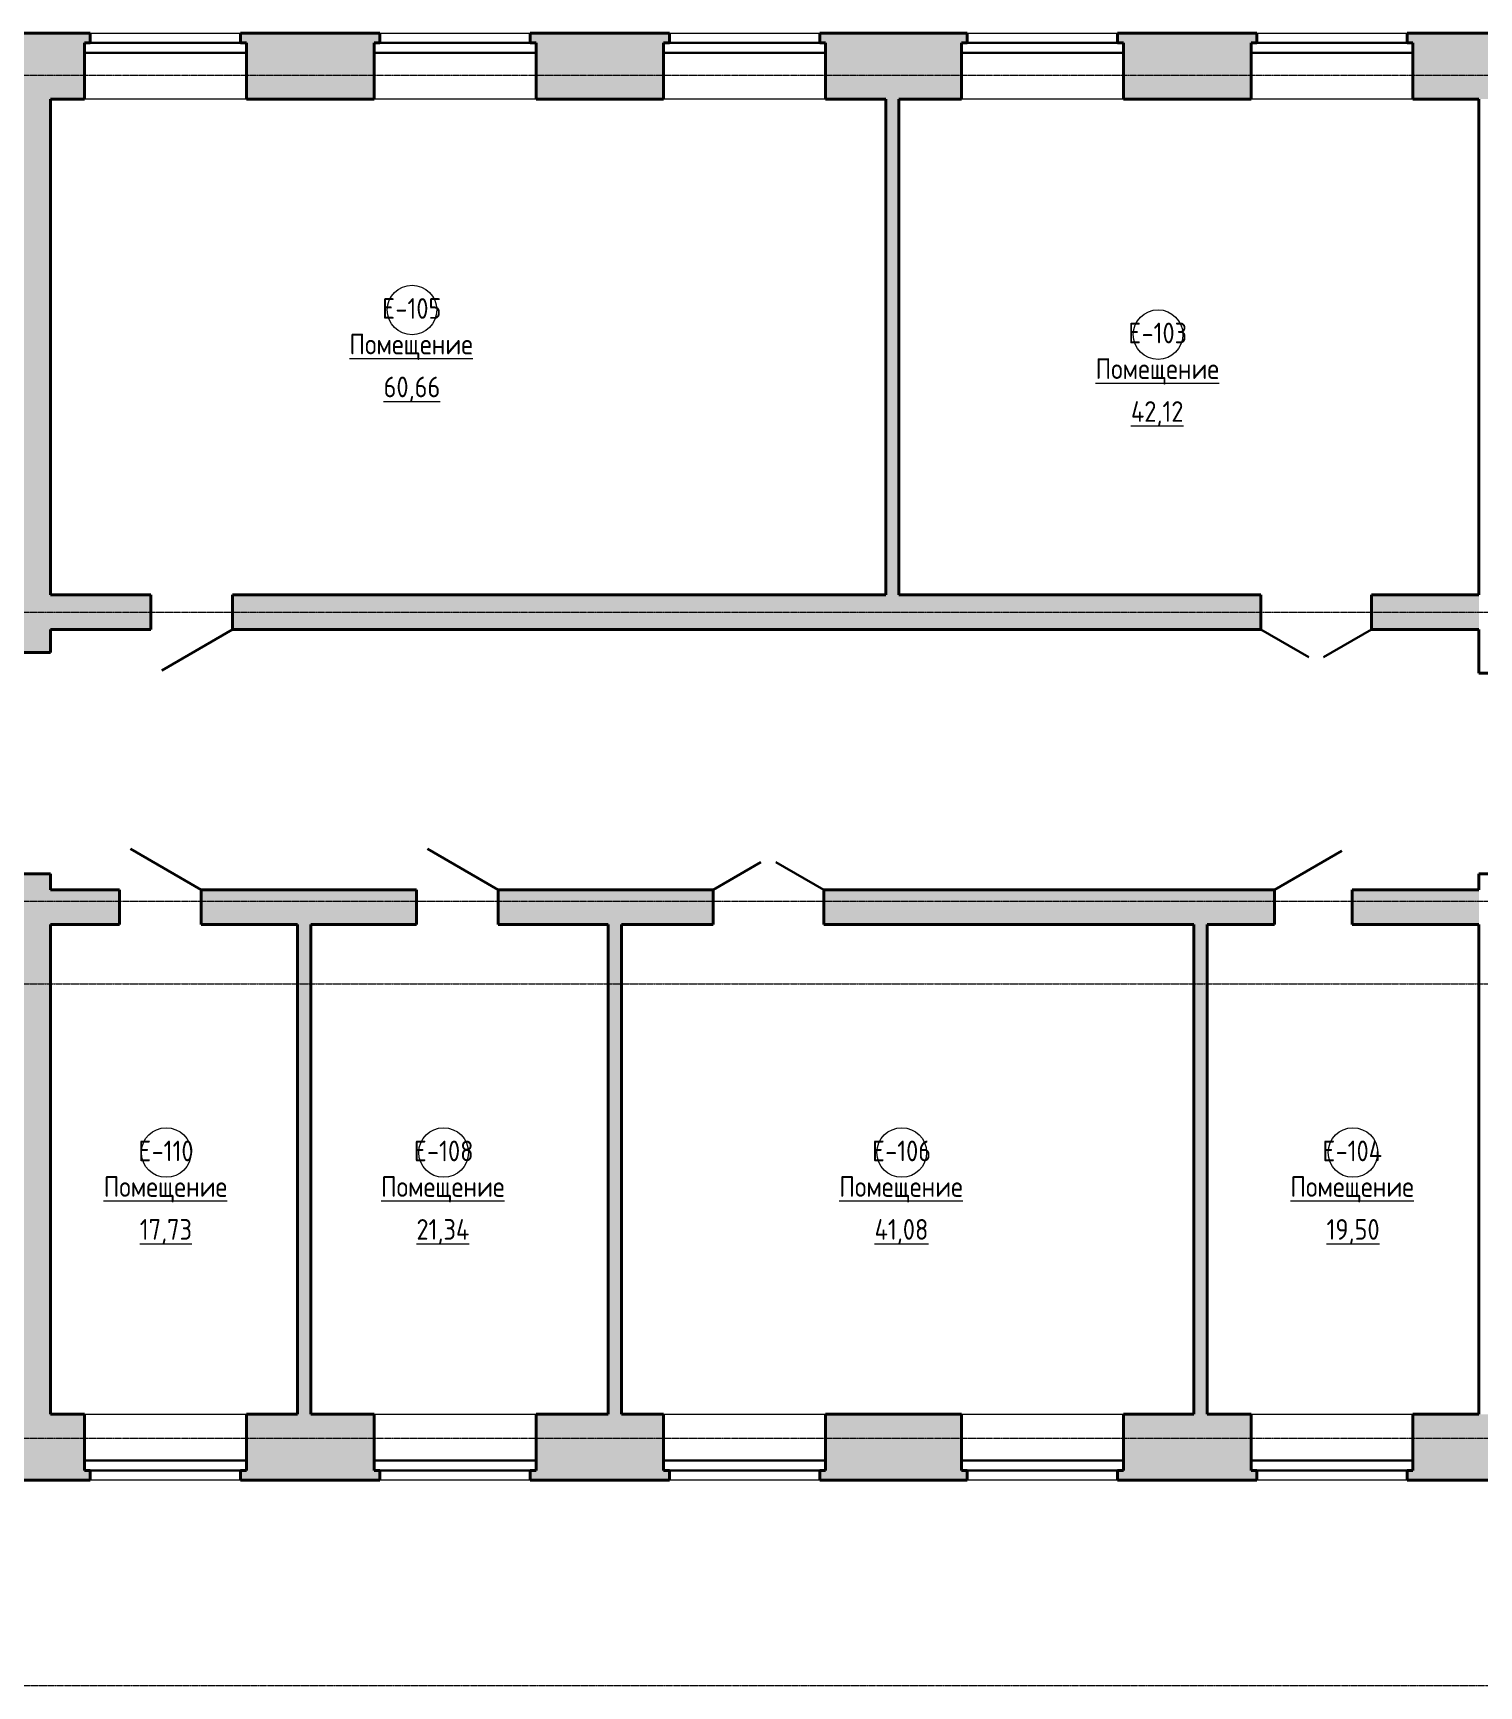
# Model space of a CAD drawing. Header units: millimetres. Extents: x -13853 to 411335, y -23261 to 161252.
# Drawn here: x 336469 to 353969, y 62605 to 82615 of the extents above; entities that cross this region are included whole.
import ezdxf

# ---------------------------------------------------------------- set-up
doc = ezdxf.new("R2010")
doc.units = ezdxf.units.MM
doc.linetypes.add('ADSK_Линия сетки', pattern=[21, 12, -3, 3, -3])
for name, color, linetype, lineweight in [('Двери', 7, 'Continuous', 18), ('Каркас_Импост', 7, 'Continuous', 30), ('Марки помещений', 7, 'Continuous', 18), ('Окна', 7, 'Continuous', 18), ('Оси', 7, 'Continuous', 9), ('Панель', 7, 'Continuous', 30), ('Стены', 7, 'Continuous', 18), ('Стены разрез', 7, 'Continuous', 40)]:
    doc.layers.add(name, color=color, linetype=linetype, lineweight=lineweight)
doc.styles.add('GOST Common_1', font='GOST Common.ttf', dxfattribs={"width": 0.9, "height": 250})

# ---------------------------------------------------------------- blocks, each defined once
blk = doc.blocks.new('ИРНИТУ_Дверь_Однопольная_ДеревяннаяВнутренняя_филенчатая - 950х3000_c верхней филенкой_-1341336-001_Весь этаж')
at = {"layer": 'Панель'}
blk.add_line((-495, 210), (362, 705), dxfattribs=at)
blk = doc.blocks.new('AC_Дверь_Двупольная_ДеревяннаяВнутренняя_филенчатая - 1300х3000 _с верхней филенкой_-1358584-001_Весь этаж')
at = {"layer": 'Панель'}
for p, q in [((-670, -210), (-90, -545)), ((670, -210), (90, -545))]:
    blk.add_line(p, q, dxfattribs=at)
blk = doc.blocks.new('ИРНИТУ_Дверь_Однопольная_ДеревяннаяВнутренняя_филенчатая - 950х3000_c верхней филенкой_-1363566-001_Весь этаж')
at = {"layer": 'Панель'}
blk.add_line((-495, -210), (362, -705), dxfattribs=at)
blk = doc.blocks.new('ИРНИТУ_Дверь_Однопольная_ДеревяннаяВнутренняя_филенчатая - 900х2080 без верха-1341253-001_Весь этаж')
at = {"layer": 'Панель'}
blk.add_line((-470, 210), (344, 680), dxfattribs=at)
blk = doc.blocks.new('ИРНИТУ-Окно-ГОСТ23166-99_4_2_Створки - 1920 x 2350-580180-001_Весь этаж')
at = {"layer": 'Каркас_Импост'}
for p, q in [((-1018.1, 280), (941.9, 280)), ((-1018.1, 280), (-1018.1, 160)), ((-1018.1, 280), (-983.1, 280)), ((941.9, 280), (906.9, 280)), ((941.9, 280), (941.9, 160)), ((-1018.1, 160), (941.9, 160)), ((-1018.1, 160), (-983.1, 160)), ((941.9, 160), (906.9, 160))]:
    blk.add_line(p, q, dxfattribs=at)
blk = doc.blocks.new('ИРНИТУ-Окно-ГОСТ23166-99_4_2_Створки - 1920 x 2350-678678-001_Весь этаж')
at = {"layer": 'Каркас_Импост'}
for p, q in [((-1018.1, -160), (941.9, -160)), ((-1018.1, -280), (-1018.1, -160)), ((-1018.1, -160), (-983.1, -160)), ((941.9, -160), (906.9, -160)), ((941.9, -280), (941.9, -160)), ((-1018.1, -280), (941.9, -280)), ((-1018.1, -280), (-983.1, -280)), ((941.9, -280), (906.9, -280))]:
    blk.add_line(p, q, dxfattribs=at)
blk = doc.blocks.new('ADSK_Марка_Помещение - Номер Имя Площадь Площадь проемов-115235-001_Весь этаж')
at = {"layer": 'Марки помещений'}
blk.add_circle((0, 0), 3, dxfattribs=at)

msp = doc.modelspace()

# ---------------------------------------------------------------- hatches: boundary and pattern name
at = {"layer": 'Стены'}
h = msp.add_hatch(color=256, dxfattribs=at)
h.paths.add_polyline_path([(273869, 81815), (275348, 81815), (275348, 82495), (275418, 82495), (275418, 82615), (272729, 82615), (272729, 81815), (273369, 81815)], flags=0)
h.paths.add_polyline_path([(284993, 81815), (286233, 81815), (286233, 82495), (286303, 82495), (286303, 82615), (284528, 82615), (284528, 82495), (284598, 82495), (284598, 81815), (284833, 81815)], flags=0)
h.paths.add_polyline_path([(282291, 81815), (282638, 81815), (282638, 82495), (282708, 82495), (282708, 82615), (280533, 82615), (280533, 82495), (280603, 82495), (280603, 81815), (282131, 81815)], flags=0)
h.paths.add_polyline_path([(289738, 81815), (289738, 82495), (289808, 82495), (289808, 82615), (288123, 82615), (288123, 82495), (288193, 82495), (288193, 81815), (289469, 81815)], flags=0)
h.paths.add_polyline_path([(278643, 81815), (278643, 82495), (278713, 82495), (278713, 82615), (277238, 82615), (277238, 82495), (277308, 82495), (277308, 81815)], flags=0)
h.paths.add_polyline_path([(292649, 81815), (293343, 81815), (293343, 82495), (293413, 82495), (293413, 82615), (291628, 82615), (291628, 82495), (291698, 82495), (291698, 81815), (291969, 81815)], flags=0)
h.paths.add_polyline_path([(295303, 81815), (297048, 81815), (297048, 82495), (297118, 82495), (297118, 82615), (295233, 82615), (295233, 82495), (295303, 82495)], flags=0)
h.paths.add_polyline_path([(306117, 81815), (307462, 81815), (307462, 82495), (307532, 82495), (307532, 82615), (306047, 82615), (306047, 82495), (306117, 82495)], flags=0)
h.paths.add_polyline_path([(299008, 81815), (300553, 81815), (300553, 82495), (300623, 82495), (300623, 82615), (298938, 82615), (298938, 82495), (299008, 82495)], flags=0)
h.paths.add_polyline_path([(312322, 81815), (312322, 82495), (312392, 82495), (312392, 82615), (309352, 82615), (309352, 82495), (309422, 82495), (309422, 81815), (310649, 81815)], flags=0)
h.paths.add_polyline_path([(303049, 81815), (304157, 81815), (304157, 82495), (304227, 82495), (304227, 82615), (302443, 82615), (302443, 82495), (302513, 82495), (302513, 81815)], flags=0)
h.paths.add_polyline_path([(316202, 81815), (319067, 81815), (319067, 82495), (319137, 82495), (319137, 82615), (316132, 82615), (316132, 82495), (316202, 82495)], flags=0)
h.paths.add_polyline_path([(322672, 81815), (322672, 82495), (322742, 82495), (322742, 82615), (320957, 82615), (320957, 82495), (321027, 82495), (321027, 81815), (322009, 81815)], flags=0)
h.paths.add_polyline_path([(326377, 81815), (326377, 82495), (326447, 82495), (326447, 82615), (324562, 82615), (324562, 82495), (324632, 82495), (324632, 81815)], flags=0)
h.paths.add_polyline_path([(329581, 81815), (329581, 82495), (329651, 82495), (329651, 82615), (328267, 82615), (328267, 82495), (328337, 82495), (328337, 81815)], flags=0)
h.paths.add_polyline_path([(331541, 81815), (333486, 81815), (333486, 82495), (333556, 82495), (333556, 82615), (331471, 82615), (331471, 82495), (331541, 82495)], flags=0)
h.paths.add_polyline_path([(335446, 81815), (337091, 81815), (337091, 82495), (337161, 82495), (337161, 82615), (335376, 82615), (335376, 82495), (335446, 82495)], flags=0)
h.paths.add_polyline_path([(339051, 81815), (340596, 81815), (340596, 82495), (340666, 82495), (340666, 82615), (338981, 82615), (338981, 82495), (339051, 82495)], flags=0)
h.paths.add_polyline_path([(347705, 81815), (347705, 82495), (347775, 82495), (347775, 82615), (345991, 82615), (345991, 82495), (346061, 82495), (346061, 81815), (346949, 81815)], flags=0)
h.paths.add_polyline_path([(351210, 81815), (351210, 82495), (351280, 82495), (351280, 82615), (349595, 82615), (349595, 82495), (349665, 82495), (349665, 81815)], flags=0)
h.paths.add_polyline_path([(354949, 81815), (354949, 82615), (353100, 82615), (353100, 82495), (353170, 82495), (353170, 81815), (354629, 81815)], flags=0)
h.paths.add_polyline_path([(342556, 81815), (344101, 81815), (344101, 82495), (344171, 82495), (344171, 82615), (342486, 82615), (342486, 82495), (342556, 82495)], flags=0)
for points in [[(335999, 75115), (336679, 75115), (336679, 81815), (335999, 81815), (335999, 75395)], [(346949, 75815), (346949, 81815), (346789, 81815), (346789, 75815)], [(336679, 65895), (336679, 72436), (335999, 72436), (335999, 65895)], [(339829, 65895), (339829, 71824), (339669, 71824), (339669, 65895)], [(343589, 65895), (343589, 71824), (343429, 71824), (343429, 65895)], [(350679, 65895), (350679, 71824), (350519, 71824), (350519, 65895)]]:
    msp.add_hatch(color=256, dxfattribs=at).paths.add_polyline_path(points, flags=0)
h = msp.add_hatch(color=256, dxfattribs=at)
h.paths.add_polyline_path([(336679, 75395), (337894, 75395), (337894, 75815), (336679, 75815)], flags=0)
h.paths.add_polyline_path([(338884, 75395), (351329, 75395), (351329, 75815), (338884, 75815)], flags=0)
h.paths.add_polyline_path([(352669, 75395), (353969, 75395), (353969, 75815), (352669, 75815)], flags=0)
h = msp.add_hatch(color=256, dxfattribs=at)
h.paths.add_polyline_path([(337514, 71824), (337514, 72244), (336679, 72244), (336679, 71824)], flags=0)
h.paths.add_polyline_path([(342099, 71824), (344699, 71824), (344699, 72244), (342099, 72244)], flags=0)
h.paths.add_polyline_path([(341109, 71824), (341109, 72244), (338504, 72244), (338504, 71824), (340103, 71824)], flags=0)
h.paths.add_polyline_path([(346039, 71824), (351494, 71824), (351494, 72244), (346039, 72244)], flags=0)
h.paths.add_polyline_path([(352434, 71824), (353969, 71824), (353969, 72244), (352434, 72244)], flags=0)
h = msp.add_hatch(color=256, dxfattribs=at)
h.paths.add_polyline_path([(275744, 65095), (275744, 65215), (275674, 65215), (275674, 65895), (273639, 65895), (273639, 65095)], flags=0)
h.paths.add_polyline_path([(276810, 65095), (277144, 65095), (277144, 65215), (277074, 65215), (277074, 65895), (276714, 65895), (276714, 65215), (276644, 65215), (276644, 65095)], flags=0)
h.paths.add_polyline_path([(289808, 65095), (289808, 65215), (289738, 65215), (289738, 65895), (288193, 65895), (288193, 65215), (288123, 65215), (288123, 65095), (289469, 65095)], flags=0)
h.paths.add_polyline_path([(282844, 65095), (282844, 65215), (282774, 65215), (282774, 65895), (282414, 65895), (282414, 65215), (282344, 65215), (282344, 65095)], flags=0)
h.paths.add_polyline_path([(283744, 65095), (286303, 65095), (286303, 65215), (286233, 65215), (286233, 65895), (283814, 65895), (283814, 65215), (283744, 65215)], flags=0)
h.paths.add_polyline_path([(278044, 65095), (281444, 65095), (281444, 65215), (281374, 65215), (281374, 65895), (278114, 65895), (278114, 65215), (278044, 65215)], flags=0)
h.paths.add_polyline_path([(291628, 65095), (293413, 65095), (293413, 65215), (293343, 65215), (293343, 65895), (291698, 65895), (291698, 65215), (291628, 65215)], flags=0)
h.paths.add_polyline_path([(297118, 65095), (297118, 65215), (297048, 65215), (297048, 65895), (295303, 65895), (295303, 65215), (295233, 65215), (295233, 65095)], flags=0)
h.paths.add_polyline_path([(306047, 65095), (307532, 65095), (307532, 65215), (307462, 65215), (307462, 65895), (306117, 65895), (306117, 65215), (306047, 65215)], flags=0)
h.paths.add_polyline_path([(309352, 65095), (312392, 65095), (312392, 65215), (312322, 65215), (312322, 65895), (309422, 65895), (309422, 65215), (309352, 65215)], flags=0)
h.paths.add_polyline_path([(304227, 65095), (304227, 65215), (304157, 65215), (304157, 65895), (302513, 65895), (302513, 65215), (302443, 65215), (302443, 65095)], flags=0)
h.paths.add_polyline_path([(298938, 65095), (300623, 65095), (300623, 65215), (300553, 65215), (300553, 65895), (299008, 65895), (299008, 65215), (298938, 65215)], flags=0)
h.paths.add_polyline_path([(319137, 65095), (319137, 65215), (319067, 65215), (319067, 65895), (316202, 65895), (316202, 65215), (316132, 65215), (316132, 65095)], flags=0)
h.paths.add_polyline_path([(328267, 65095), (329651, 65095), (329651, 65215), (329581, 65215), (329581, 65895), (328337, 65895), (328337, 65215), (328267, 65215)], flags=0)
h.paths.add_polyline_path([(320957, 65095), (322742, 65095), (322742, 65215), (322672, 65215), (322672, 65895), (321027, 65895), (321027, 65215), (320957, 65215)], flags=0)
h.paths.add_polyline_path([(331664, 65095), (333556, 65095), (333556, 65215), (333486, 65215), (333486, 65895), (331541, 65895), (331541, 65215), (331471, 65215), (331471, 65095)], flags=0)
h.paths.add_polyline_path([(324562, 65095), (326447, 65095), (326447, 65215), (326377, 65215), (326377, 65895), (324632, 65895), (324632, 65215), (324562, 65215)], flags=0)
h.paths.add_polyline_path([(338981, 65095), (340666, 65095), (340666, 65215), (340596, 65215), (340596, 65895), (339051, 65895), (339051, 65215), (338981, 65215)], flags=0)
h.paths.add_polyline_path([(335376, 65095), (337161, 65095), (337161, 65215), (337091, 65215), (337091, 65895), (335446, 65895), (335446, 65215), (335376, 65215)], flags=0)
h.paths.add_polyline_path([(342486, 65095), (344171, 65095), (344171, 65215), (344101, 65215), (344101, 65895), (342556, 65895), (342556, 65215), (342486, 65215)], flags=0)
h.paths.add_polyline_path([(351280, 65095), (351280, 65215), (351210, 65215), (351210, 65895), (349665, 65895), (349665, 65215), (349595, 65215), (349595, 65095)], flags=0)
h.paths.add_polyline_path([(345991, 65095), (347775, 65095), (347775, 65215), (347705, 65215), (347705, 65895), (346061, 65895), (346061, 65215), (345991, 65215)], flags=0)
h.paths.add_polyline_path([(353100, 65095), (355749, 65095), (355749, 65895), (353170, 65895), (353170, 65215), (353100, 65215)], flags=0)

# ---------------------------------------------------------------- linework, layer by layer
at = {"layer": 'Оси', "linetype": 'ADSK_Линия сетки'}
for p, q in [((-13035, 82105), (410517, 82105)), ((-13035, 75605), (410517, 75605)), ((-13035, 72105), (410517, 72105)), ((-13035, 71105), (410517, 71105)), ((-13035, 65605), (410517, 65605)), ((410517, 62605), (-13035, 62605))]:
    msp.add_line(p, q, dxfattribs=at)
at = {"layer": 'Стены'}
for p, q in [((337161, 82615), (338981, 82615)), ((340666, 82615), (342486, 82615)), ((344171, 82615), (345991, 82615)), ((347775, 82615), (349595, 82615)), ((351280, 82615), (353100, 82615)), ((339051, 81815), (337091, 81815)), ((342556, 81815), (340596, 81815)), ((346061, 81815), (344101, 81815)), ((349665, 81815), (347705, 81815)), ((353170, 81815), (351210, 81815)), ((337091, 65895), (339051, 65895)), ((340596, 65895), (342556, 65895)), ((344101, 65895), (346061, 65895)), ((347705, 65895), (349665, 65895)), ((351210, 65895), (353170, 65895)), ((338981, 65095), (337161, 65095)), ((342486, 65095), (340666, 65095)), ((345991, 65095), (344171, 65095)), ((349595, 65095), (347775, 65095)), ((353100, 65095), (351280, 65095))]:
    msp.add_line(p, q, dxfattribs=at)
at = {"layer": 'Стены разрез'}
for p, q in [((335376, 82615), (337161, 82615)), ((337091, 82495), (337161, 82495)), ((337091, 81815), (337091, 82495)), ((337161, 82615), (337161, 82495)), ((338981, 82615), (340666, 82615)), ((338981, 82615), (338981, 82495)), ((338981, 82495), (339051, 82495)), ((339051, 81815), (339051, 82495)), ((340596, 82495), (340666, 82495)), ((340596, 81815), (340596, 82495)), ((340666, 82615), (340666, 82495)), ((342486, 82615), (344171, 82615)), ((342486, 82615), (342486, 82495)), ((342486, 82495), (342556, 82495)), ((342556, 81815), (342556, 82495)), ((344101, 82495), (344171, 82495)), ((344101, 81815), (344101, 82495)), ((344171, 82615), (344171, 82495)), ((345991, 82615), (347775, 82615)), ((345991, 82615), (345991, 82495)), ((345991, 82495), (346061, 82495)), ((346061, 81815), (346061, 82495)), ((347705, 82495), (347775, 82495)), ((347705, 81815), (347705, 82495)), ((347775, 82615), (347775, 82495)), ((349595, 82615), (351280, 82615)), ((349595, 82615), (349595, 82495)), ((349595, 82495), (349665, 82495)), ((349665, 81815), (349665, 82495)), ((351210, 82495), (351280, 82495)), ((351210, 81815), (351210, 82495)), ((351280, 82615), (351280, 82495)), ((354949, 82615), (353100, 82615)), ((353100, 82615), (353100, 82495)), ((353100, 82495), (353170, 82495)), ((353170, 81815), (353170, 82495)), ((336679, 81815), (337091, 81815)), ((336679, 81815), (336679, 75815)), ((339051, 81815), (340596, 81815)), ((342556, 81815), (344101, 81815)), ((346061, 81815), (346789, 81815)), ((346789, 75815), (346789, 81815)), ((346949, 81815), (347705, 81815)), ((346949, 81815), (346949, 75815)), ((349665, 81815), (351210, 81815)), ((353170, 81815), (353969, 81815)), ((353969, 81815), (353969, 75815)), ((337894, 75815), (336679, 75815)), ((337894, 75395), (337894, 75815)), ((346789, 75815), (338884, 75815)), ((338884, 75395), (338884, 75815)), ((351329, 75815), (346949, 75815)), ((351329, 75395), (351329, 75815)), ((353969, 75815), (352669, 75815)), ((352669, 75395), (352669, 75815)), ((336679, 75395), (336679, 75115)), ((336679, 75395), (337894, 75395)), ((351329, 75395), (338884, 75395)), ((352669, 75395), (353969, 75395)), ((353969, 74866), (353969, 75395)), ((336679, 75115), (335999, 75115)), ((353969, 74866), (355749, 74866)), ((335999, 72436), (336679, 72436)), ((336679, 72436), (336679, 72244)), ((337514, 72244), (336679, 72244)), ((337514, 71824), (337514, 72244)), ((341109, 72244), (338504, 72244)), ((338504, 71824), (338504, 72244)), ((341109, 71824), (341109, 72244)), ((344699, 72244), (342099, 72244)), ((342099, 71824), (342099, 72244)), ((344699, 71824), (344699, 72244)), ((351494, 72244), (346039, 72244)), ((346039, 71824), (346039, 72244)), ((351494, 71824), (351494, 72244)), ((353969, 72244), (352434, 72244)), ((352434, 71824), (352434, 72244)), ((355749, 72436), (353969, 72436)), ((353969, 72244), (353969, 72436)), ((336679, 71824), (336679, 65895)), ((336679, 71824), (337514, 71824)), ((338504, 71824), (339669, 71824)), ((339669, 65895), (339669, 71824)), ((339829, 71824), (341109, 71824)), ((339829, 71824), (339829, 65895)), ((342099, 71824), (343429, 71824)), ((343429, 65895), (343429, 71824)), ((343589, 71824), (344699, 71824)), ((343589, 71824), (343589, 65895)), ((346039, 71824), (350519, 71824)), ((350519, 65895), (350519, 71824)), ((350679, 71824), (351494, 71824)), ((350679, 71824), (350679, 65895)), ((352434, 71824), (353969, 71824)), ((353969, 71824), (353969, 65895)), ((337091, 65895), (336679, 65895)), ((337091, 65895), (337091, 65215)), ((339669, 65895), (339051, 65895)), ((339051, 65895), (339051, 65215)), ((340596, 65895), (339829, 65895)), ((340596, 65895), (340596, 65215)), ((343429, 65895), (342556, 65895)), ((342556, 65895), (342556, 65215)), ((344101, 65895), (343589, 65895)), ((344101, 65895), (344101, 65215)), ((347705, 65895), (346061, 65895)), ((346061, 65895), (346061, 65215)), ((347705, 65895), (347705, 65215)), ((350519, 65895), (349665, 65895)), ((349665, 65895), (349665, 65215)), ((351210, 65895), (350679, 65895)), ((351210, 65895), (351210, 65215)), ((353170, 65895), (353969, 65895)), ((353170, 65895), (353170, 65215)), ((337161, 65095), (335376, 65095)), ((337161, 65215), (337091, 65215)), ((337161, 65095), (337161, 65215)), ((339051, 65215), (338981, 65215)), ((338981, 65095), (338981, 65215)), ((340666, 65095), (338981, 65095)), ((340666, 65215), (340596, 65215)), ((340666, 65095), (340666, 65215)), ((342556, 65215), (342486, 65215)), ((342486, 65095), (342486, 65215)), ((344171, 65095), (342486, 65095)), ((344171, 65215), (344101, 65215)), ((344171, 65095), (344171, 65215)), ((346061, 65215), (345991, 65215)), ((345991, 65095), (345991, 65215)), ((347775, 65095), (345991, 65095)), ((347775, 65215), (347705, 65215)), ((347775, 65095), (347775, 65215)), ((349665, 65215), (349595, 65215)), ((349595, 65095), (349595, 65215)), ((351280, 65095), (349595, 65095)), ((351280, 65215), (351210, 65215)), ((351280, 65095), (351280, 65215)), ((353170, 65215), (353100, 65215)), ((353100, 65095), (353100, 65215)), ((354949, 65095), (353100, 65095))]:
    msp.add_line(p, q, dxfattribs=at)

# ---------------------------------------------------------------- block references
at = {"layer": 'Двери', "rotation": 180}
for name, p in [('ИРНИТУ_Дверь_Однопольная_ДеревяннаяВнутренняя_филенчатая - 950х3000_c верхней филенкой_-1341336-001_Весь этаж', (338389, 75605)), ('ИРНИТУ_Дверь_Однопольная_ДеревяннаяВнутренняя_филенчатая - 950х3000_c верхней филенкой_-1363566-001_Весь этаж', (338009, 72034)), ('ИРНИТУ_Дверь_Однопольная_ДеревяннаяВнутренняя_филенчатая - 950х3000_c верхней филенкой_-1363566-001_Весь этаж', (341604, 72034)), ('AC_Дверь_Двупольная_ДеревяннаяВнутренняя_филенчатая - 1300х3000 _с верхней филенкой_-1358584-001_Весь этаж', (345369, 72034))]:
    msp.add_blockref(name, p, dxfattribs=at)
at = {"layer": 'Двери'}
for name, p in [('AC_Дверь_Двупольная_ДеревяннаяВнутренняя_филенчатая - 1300х3000 _с верхней филенкой_-1358584-001_Весь этаж', (351999, 75605)), ('ИРНИТУ_Дверь_Однопольная_ДеревяннаяВнутренняя_филенчатая - 900х2080 без верха-1341253-001_Весь этаж', (351964, 72034))]:
    msp.add_blockref(name, p, dxfattribs=at)
at = {"layer": 'Марки помещений', "xscale": 99.99999999999993, "yscale": 99.99999999999993, "zscale": 99.99999999999993}
for p in [(341055, 79263), (350085, 78965), (338080, 69063), (341437, 69063), (346983, 69063), (352444, 69063)]:
    msp.add_blockref('ADSK_Марка_Помещение - Номер Имя Площадь Площадь проемов-115235-001_Весь этаж', p, dxfattribs=at)
at = {"layer": 'Окна'}
for name, p in [('ИРНИТУ-Окно-ГОСТ23166-99_4_2_Створки - 1920 x 2350-580180-001_Весь этаж', (338109, 82215)), ('ИРНИТУ-Окно-ГОСТ23166-99_4_2_Створки - 1920 x 2350-580180-001_Весь этаж', (341614, 82215)), ('ИРНИТУ-Окно-ГОСТ23166-99_4_2_Створки - 1920 x 2350-580180-001_Весь этаж', (345119, 82215)), ('ИРНИТУ-Окно-ГОСТ23166-99_4_2_Створки - 1920 x 2350-580180-001_Весь этаж', (348724, 82215)), ('ИРНИТУ-Окно-ГОСТ23166-99_4_2_Створки - 1920 x 2350-580180-001_Весь этаж', (352228, 82215)), ('ИРНИТУ-Окно-ГОСТ23166-99_4_2_Створки - 1920 x 2350-678678-001_Весь этаж', (338109, 65495)), ('ИРНИТУ-Окно-ГОСТ23166-99_4_2_Створки - 1920 x 2350-678678-001_Весь этаж', (341614, 65495)), ('ИРНИТУ-Окно-ГОСТ23166-99_4_2_Створки - 1920 x 2350-678678-001_Весь этаж', (345119, 65495)), ('ИРНИТУ-Окно-ГОСТ23166-99_4_2_Створки - 1920 x 2350-678678-001_Весь этаж', (348724, 65495)), ('ИРНИТУ-Окно-ГОСТ23166-99_4_2_Створки - 1920 x 2350-678678-001_Весь этаж', (352228, 65495))]:
    msp.add_blockref(name, p, dxfattribs=at)

# ---------------------------------------------------------------- texts
at = {"layer": 'Марки помещений', "lineweight": 9, "char_height": 250, "attachment_point": 1, "style": 'GOST Common_1'}
for s, insert, width in [('\\fGOST Common|b0|i0|c204|p34|;\\W.9;Е', (340693, 79406), 194.81), ('-105', (340854, 79406), 721.52), ('\\fGOST Common|b0|i0|c204|p34|;\\W.9;Е', (349724, 79109), 194.81), ('-103', (349885, 79109), 721.52), ('\\LПомещение', (340297, 78975), 1875.95), ('\\LПомещение', (349328, 78677), 1875.95), ('\\L60,66', (340711, 78456), 873.04), ('\\L42,12', (349757, 78159), 836.96), ('\\fGOST Common|b0|i0|c204|p34|;\\W.9;Е', (337742, 69207), 194.81), ('-110', (337903, 69207), 663.8), ('\\fGOST Common|b0|i0|c204|p34|;\\W.9;Е', (341076, 69207), 194.81), ('-108', (341237, 69207), 721.52), ('\\fGOST Common|b0|i0|c204|p34|;\\W.9;Е', (346622, 69207), 194.81), ('-106', (346782, 69207), 721.52), ('\\fGOST Common|b0|i0|c204|p34|;\\W.9;Е', (352073, 69207), 194.81), ('-104', (352234, 69207), 743.16), ('\\LПомещение', (337323, 68776), 1875.95), ('\\LПомещение', (340680, 68776), 1875.95), ('\\LПомещение', (346226, 68776), 1875.95), ('\\LПомещение', (351686, 68776), 1875.95), ('\\L17,73', (337760, 68257), 815.32), ('\\L21,34', (341109, 68257), 836.96), ('\\L41,08', (346654, 68257), 836.96), ('\\L19,50', (352124, 68257), 815.32)]:
    msp.add_mtext(s, dxfattribs=dict(at, insert=insert, width=width))

doc.saveas('drawing.dxf')
